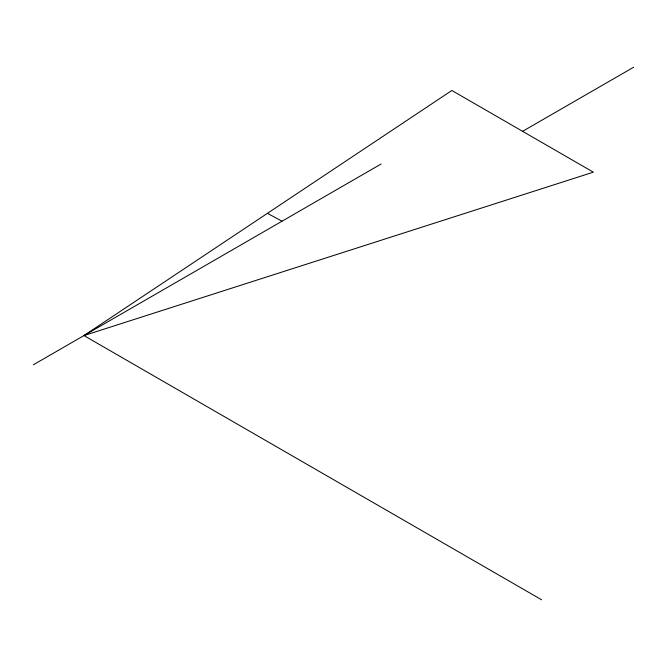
<?xml version="1.0" encoding="UTF-8"?>
<svg xmlns="http://www.w3.org/2000/svg" width="667" height="667" viewBox="0 0 667 667"><rect width="100%" height="100%" fill="white"/><g stroke="black" fill="none" stroke-linecap="round" stroke-linejoin="round"><path stroke-width="1" d="M83.95 335.568L451.851 90.479L593.355 172.178L83.95 335.568L541.604 599.783M33.35 364.782L381.107 164.007M522.603 131.324L633.65 67.217M267.434 213.332L282.049 221.194"/></g></svg>
